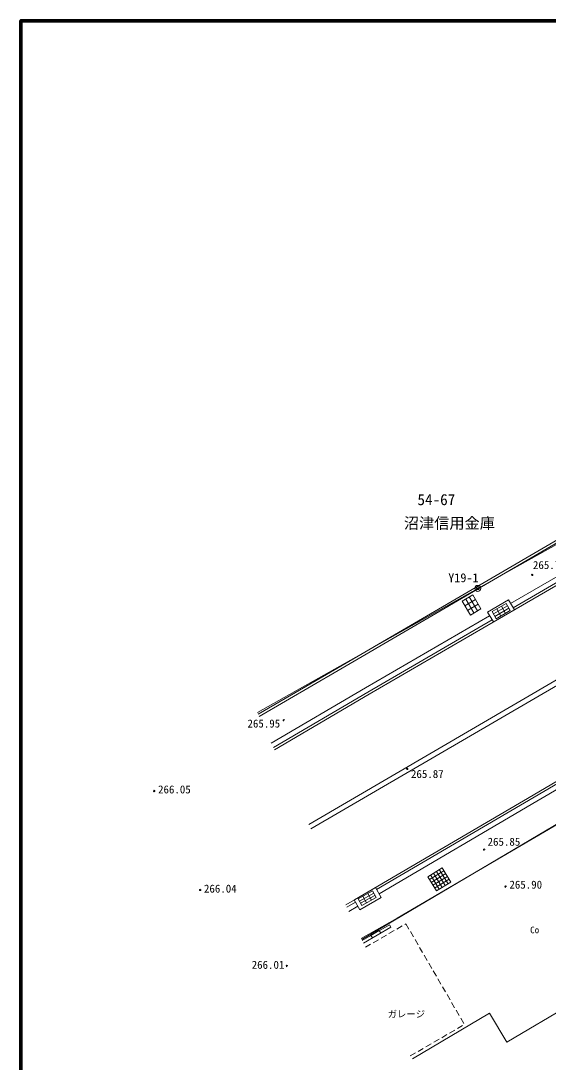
# Model space of a CAD drawing. Units: millimetres, scale not verified. Extents: x 4813 to 205063, y 5162 to 143662.
# Drawn here: x 4813 to 26534, y 100736 to 143662 of the extents above; entities that cross this region are included whole.
import ezdxf
from ezdxf.enums import TextEntityAlignment as Align

# ---------------------------------------------------------------- set-up
doc = ezdxf.new("R2010")
doc.units = ezdxf.units.MM
doc.header["$LTSCALE"] = 250
doc.header["$PDMODE"] = 32
doc.header["$PDSIZE"] = 125
doc.linetypes.add('USER2', pattern=[1.5, 1, -0.5])
for name, color, linetype, lineweight in [('図枠', 7, 'Continuous', 13), ('地番名', 5, 'Continuous', 13), ('境界点', 5, 'Continuous', 13), ('独標点名標高', 8, 'Continuous', 13), ('現況平面図', 7, 'Continuous', 13), ('登記情報', 5, 'Continuous', 13), ('結線', 5, 'Continuous', 13)]:
    doc.layers.add(name, color=color, linetype=linetype, lineweight=lineweight)
doc.styles.add('ＭＳ ゴシック', font='')
doc.styles.get('ＭＳ ゴシック').set_extended_font_data('MS Gothic')

msp = doc.modelspace()

# ---------------------------------------------------------------- hatches: boundary and pattern name
at = {"layer": '独標点名標高'}
h = msp.add_hatch(color=256, dxfattribs=at)
edge = h.paths.add_edge_path()
edge.add_ellipse((25878.9, 120822.5), major_axis=(29, -7.8), ratio=1, start_angle=-165, end_angle=15)
for points in [[(15613.3, 114833.3, 0.41421), (15643.3, 114803.3, 0.41421)], [(23868, 109494.1, 0.41421), (23898, 109464.1, 0.41421)], [(24752, 107972.6, 0.41421), (24782, 107942.6, 0.41421)], [(15743.2, 104702.3, 0.41421), (15773.2, 104672.3, 0.41421)]]:
    msp.add_hatch(color=256, dxfattribs=at).paths.add_polyline_path(points)
h = msp.add_hatch(color=256, dxfattribs=at)
edge = h.paths.add_edge_path()
edge.add_ellipse((20727.6, 112825.8), major_axis=(29, -7.8), ratio=1, start_angle=-165, end_angle=15)
h = msp.add_hatch(color=256, dxfattribs=at)
edge = h.paths.add_edge_path()
edge.add_ellipse((10305.9, 111912), major_axis=(29, -7.8), ratio=1, start_angle=-165, end_angle=15)
h = msp.add_hatch(color=256, dxfattribs=at)
edge = h.paths.add_edge_path()
edge.add_ellipse((12200.2, 107835.8), major_axis=(29, -7.8), ratio=1, start_angle=-165, end_angle=15)

# ---------------------------------------------------------------- linework, layer by layer
at = {"layer": '図枠', "lineweight": 70}
msp.add_lwpolyline([(4812.9, 5162), (205062.9, 5162), (205062.9, 143662), (4812.9, 143662)], close=True, dxfattribs=at)
at = {"layer": '境界点'}
msp.add_circle((23636.3, 120267), 125, dxfattribs=at)
msp.add_point((23636.3, 120267), dxfattribs=at)
at = {"layer": '独標点名標高'}
for points in [[(15613.3, 114833.3, 0.41421), (15643.3, 114803.3, 0.41421)], [(23868, 109494.1, 0.41421), (23898, 109464.1, 0.41421)], [(24752, 107972.6, 0.41421), (24782, 107942.6, 0.41421)], [(15743.2, 104702.3, 0.41421), (15773.2, 104672.3, 0.41421)]]:
    msp.add_lwpolyline(points, format="xyb", close=True, dxfattribs=at)
for centre, start, end in [((25878.9, 120822.5), 360, 180), ((25878.9, 120822.5), 180, 360), ((15643.3, 114833.3), 0, 180), ((20727.6, 112825.8), 360, 180), ((20727.6, 112825.8), 180, 360), ((10305.9, 111912), 360, 180), ((10305.9, 111912), 180, 360), ((23898, 109494.1), 0, 180), ((12200.2, 107835.8), 360, 180), ((12200.2, 107835.8), 180, 360), ((24782, 107972.6), 0, 180), ((15773.2, 104702.3), 0, 180)]:
    msp.add_arc(centre, 30, start, end, dxfattribs=at)
at = {"layer": '現況平面図'}
for p, q in [((23104.8, 119550.5), (23539.8, 119807.7)), ((23476.9, 119252.1), (23136.2, 119828.3)), ((23621.9, 119337.8), (23281.2, 119914)), ((24895.9, 119798), (24039.6, 119288.3)), ((24895.9, 119798), (25141.6, 119385.2)), ((23218.4, 119358.4), (23653.3, 119615.6)), ((24856.6, 119542.9), (24280.5, 119210.7)), ((24912.7, 119445.6), (24336.6, 119113.4)), ((24416.4, 119418.8), (24584.8, 119126.8)), ((24608.4, 119529.5), (24776.8, 119237.6)), ((24039.6, 119288.3), (24279.6, 118885.1)), ((21643.2, 108264.8), (22241.9, 108630.1)), ((22410, 108085.4), (22050.2, 108674.9)), ((22050.7, 107866.2), (21691, 108455.7)), ((21715.2, 108146.9), (22313.8, 108512.2)), ((21787.1, 108029), (22385.8, 108394.3)), ((22170.5, 107939.3), (21810.7, 108528.8)), ((21859.1, 107911), (22457.7, 108276.4)), ((22290.2, 108012.3), (21930.5, 108601.9)), ((19418.5, 107935.7), (19659.1, 107519.9)), ((18240.8, 107131.9), (18594.6, 107335.9)), ((18781.8, 107012.4), (18544.5, 107422.5)), ((18758.9, 107377.3), (19347.6, 107702.5)), ((18781.8, 107012.4), (19659.1, 107519.9)), ((18808.4, 107287.7), (19397.1, 107612.9)), ((19054.1, 107306.5), (18905.7, 107575.3)), ((19250.4, 107414.9), (19101.9, 107683.7)), ((18324.7, 106949.4), (18694.7, 107162.8)), ((18875.4, 105752.5), (19995.5, 106400.9)), ((18925.8, 105643), (20055.7, 106297.1)), ((19995.5, 106400.9), (20055.7, 106297.1)), ((24833.3, 101556.6), (29527.6, 104356.3)), ((20947.3, 100868.9), (24116.2, 102758.9)), ((24833.3, 101556.6), (24116.2, 102758.9))]:
    msp.add_line(p, q, dxfattribs=at)
at = {"layer": '現況平面図', "linetype": 'USER2'}
for p, q in [((19005, 105470.9), (20673, 106440.3)), ((20673, 106440.3), (23084.8, 102290.2)), ((20850.9, 100992), (23084.8, 102290.2))]:
    msp.add_line(p, q, dxfattribs=at)
at = {"layer": '現況平面図'}
for points in [[(14584, 115079.6), (17831.2, 116968.4), (26937, 122287.4), (31378.2, 124548.9), (31820.6, 124832), (38042.6, 128003.6), (40984.4, 129397), (44390.3, 130901.7), (51327.2, 133775), (56648.8, 135826.4), (60521.1, 137186.1)], [(14626, 114988.4), (17881.6, 116882), (26984.9, 122199.6), (31428, 124462), (31870.4, 124745.1), (38086.8, 127913.9), (41026, 129306.1), (44429.7, 130809.8), (51364.3, 133682.1), (56683.3, 135732.5), (60558.2, 137093.1)], [(15257.1, 113616.7), (19161.8, 115902.6), (24271.5, 118880.4), (27799.6, 120927.5), (30837.3, 122616.6), (31727.9, 123089.3), (36101.9, 125319.4), (36998.7, 125764.3), (38795.9, 126633.8), (41581.3, 127900.7), (42494.8, 128310), (44629.1, 129286.4), (47030.5, 130300.1), (47955.3, 130681.6), (50775.8, 131877), (52107, 132417.2), (55918.4, 133860), (61111.3, 135705.3)], [(16674.5, 110536.2), (26978.3, 116547.9), (34204.5, 120548.5), (40278.8, 123617.7), (46948.2, 126615.1), (54010.4, 129480.9), (62356.9, 132579.7)], [(16758.4, 110353.7), (27077.2, 116374), (34298.1, 120371.7), (40364.9, 123437.1), (47026.8, 126431.1), (54082.8, 129294.5), (62430.9, 132393.9)], [(24988.2, 119643.1), (27651.4, 121188.3), (30694.1, 122880.3), (30696.7, 122881.6)], [(25090.5, 119471.2), (27750.2, 121014.4), (30789.6, 122704.5), (30790.4, 122705)], [(15131.1, 113890.5), (19010.5, 116161.7), (24120.6, 119139.7), (24126.2, 119142.9)], [(15215.1, 113708), (19111.4, 115989), (24221.2, 118966.8), (24228.5, 118971)], [(18198.8, 107223.1), (18553.2, 107427.5), (25909.8, 111747.7), (28929.2, 113514.3), (29810.3, 114035.6), (33602.4, 116185)], [(35418.2, 115437), (31087.2, 112988), (20310.9, 106672.9), (18837.5, 105835)], [(19468.6, 107849.1), (25960.4, 111661.4), (28978.3, 113427.2)], [(19568.8, 107676), (26061.5, 111488.9), (29076.3, 113252.8)]]:
    msp.add_lwpolyline(points, dxfattribs=at)
for points in [[(22991.3, 119742.6), (23426.2, 119999.8), (23766.9, 119423.5), (23331.9, 119166.3)], [(24968.8, 119348.3), (24392.7, 119016.1), (24224.4, 119308), (24800.5, 119640.2)], [(21571.3, 108382.7), (22170, 108748), (22529.7, 108158.5), (21931, 107793.1)], [(18709.4, 107466.9), (19298.2, 107792.1), (19446.6, 107523.3), (18857.9, 107198.1)], [(19232.6, 105959.3), (19578.8, 106159.7), (19638.9, 106055.8), (19292.7, 105855.4)]]:
    msp.add_lwpolyline(points, close=True, dxfattribs=at)
at = {"layer": '結線'}
msp.add_line((27094.1, 110673.1), (18857.8, 105790.8), dxfattribs=at)
msp.add_lwpolyline([(56334.8, 135640.6), (50932, 133634.7), (44523.6, 130934.9), (34617.3, 126154.5), (31054.4, 124414.7), (23636.3, 120267), (14554.5, 115143.7)], dxfattribs=at)

# ---------------------------------------------------------------- texts
at = {"layer": '地番名', "style": 'ＭＳ ゴシック'}
msp.add_text('54-67', height=458.2, dxfattribs=at).set_placement((21149.7, 123559.6), align=Align.BOTTOM_LEFT)
at = {"layer": '境界点', "style": 'ＭＳ ゴシック'}
msp.add_text('Y19-1', height=366.6, dxfattribs=at).set_placement((23042, 120412.3), align=Align.BOTTOM_CENTER)
at = {"layer": '独標点名標高', "style": 'ＭＳ ゴシック'}
for s, p in [('265.76', (26580.8, 120963.8)), ('265.95', (14822.3, 114431.3)), ('265.87', (21556.9, 112352.3)), ('266.05', (11138.4, 111715.3)), ('265.85', (24712.5, 109558.5)), ('265.90', (25611.2, 107790.6)), ('266.04', (13029.7, 107626.4)), ('266.01', (14995.2, 104485.6))]:
    msp.add_text(s, height=329.9, dxfattribs=at).set_placement(p, align=Align.BOTTOM_CENTER)
at = {"layer": '現況平面図', "style": 'ＭＳ ゴシック'}
for s, p in [('Co', (25792.2, 105967.2)), ('ガレージ', (19925.2, 102498.7))]:
    msp.add_text(s, height=274.9, dxfattribs=at).set_placement(p, align=Align.BOTTOM_LEFT)
at = {"layer": '登記情報', "style": 'ＭＳ ゴシック'}
msp.add_text('沼津信用金庫', height=458.2, dxfattribs=at).set_placement((20590.4, 122589), align=Align.BOTTOM_LEFT)

doc.saveas('drawing.dxf')
